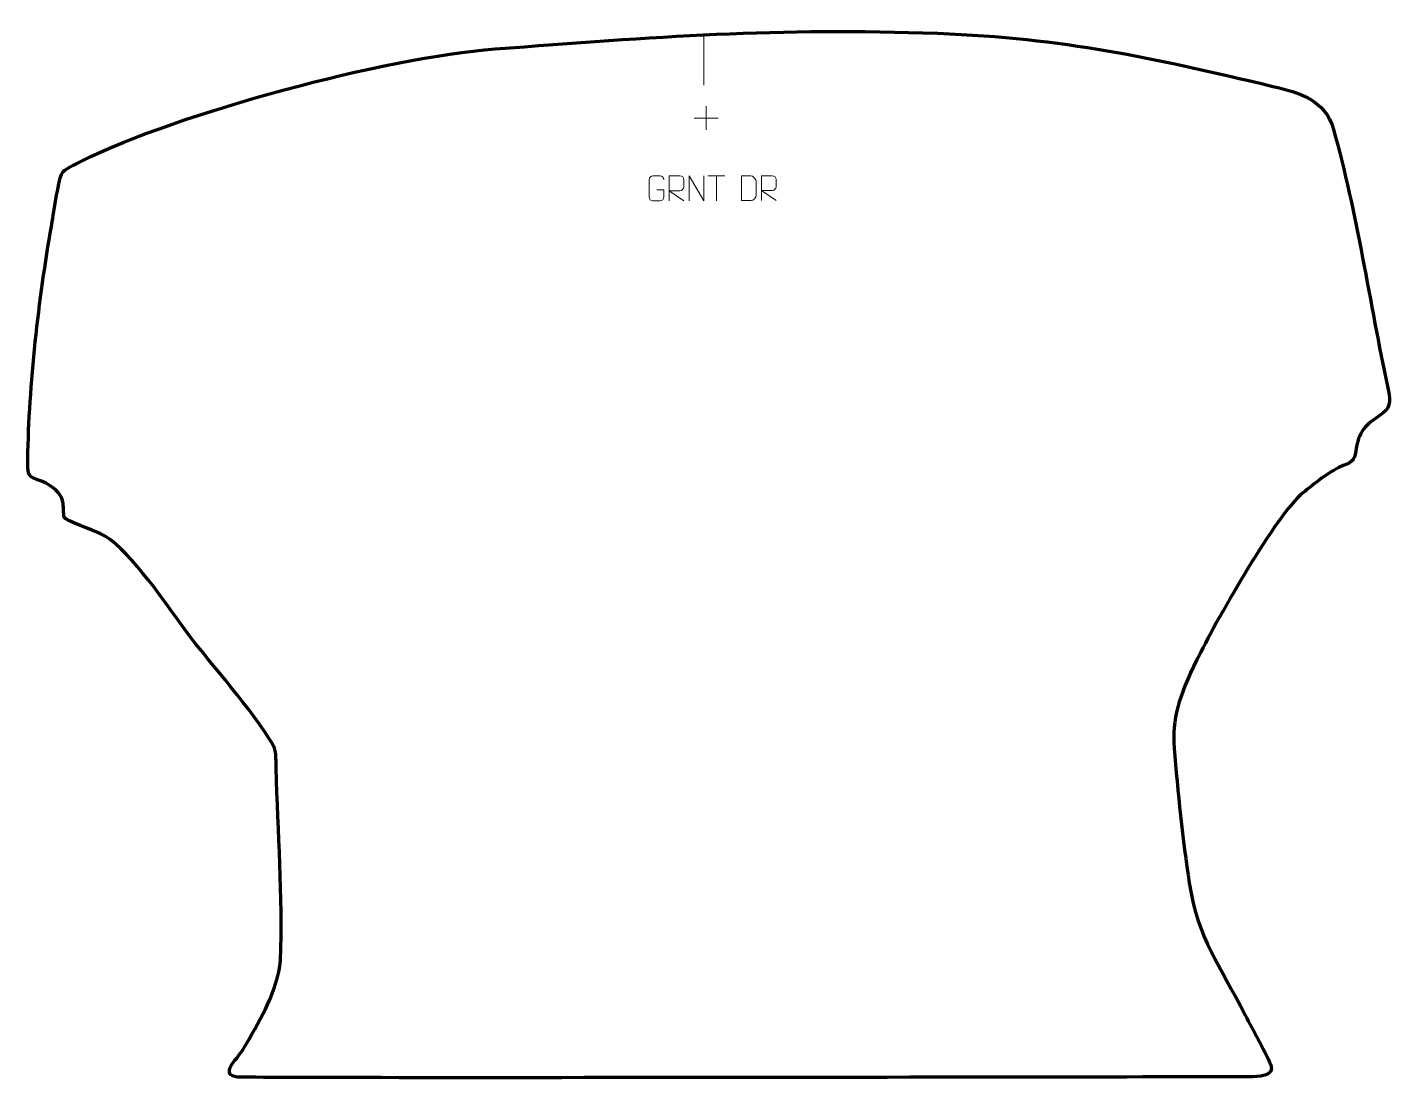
# Model space of a CAD drawing. Header units: millimetres. Extents: x 1039 to 2407, y -120 to 935.
import ezdxf

# ---------------------------------------------------------------- set-up
doc = ezdxf.new("R2010")
doc.units = ezdxf.units.MM
doc.header["$MEASUREMENT"] = 0
doc.layers.add('layer 2', color=7, linetype='Continuous')

msp = doc.modelspace()

# ---------------------------------------------------------------- linework, layer by layer
at = {"layer": 'layer 2', "color": 242, "lineweight": 158}
msp.add_open_spline([(2265.2189, -117.6137), (2272.3604, -117.6008), (2290.3974, -117.6281), (2285.9234, -105.7474), (2285.9234, -105.7474), (2283.3056, -98.7958), (2276.7521, -86.9924), (2273.1446, -80.1181), (2273.1446, -80.1181), (2268.8765, -71.9853), (2264.4412, -63.902), (2260.2289, -55.7515), (2260.2289, -55.7515), (2234.6998, -4.9228), (2213.4381, 18.8538), (2204.2165, 76.9037), (2204.2165, 76.9037), (2197.6381, 119.4498), (2192.584, 168.9579), (2189.0389, 212.014), (2189.0389, 212.014), (2186.6916, 240.5236), (2193.6473, 263.5841), (2211.8782, 300.6345), (2211.8782, 300.6345), (2230.1384, 337.7447), (2286.0336, 437.1207), (2315.6488, 465.8492), (2315.6488, 465.8492), (2326.6277, 474.559), (2341.7217, 487.5269), (2354.1778, 493.2098), (2354.1778, 493.2098), (2367.3536, 499.2211), (2369.2888, 497.7525), (2371.5977, 512.2509), (2371.5977, 512.2509), (2374.872, 532.81), (2383.4029, 537.0142), (2398.7159, 548.0209), (2398.7159, 548.0209), (2407.1726, 554.1935), (2405.0764, 564.0181), (2403.1428, 573.2192), (2403.1428, 573.2192), (2385.3108, 658.0733), (2372.1875, 749.2325), (2348.7551, 832.3145), (2348.7551, 832.3145), (2340.3831, 861.9984), (2314.8392, 869.0437), (2287.98, 875.4751), (2287.98, 875.4751), (2165.2059, 904.7379), (2080.028, 923.6382), (1952.0598, 928.6537), (1952.0598, 928.6537), (1793.5104, 934.695), (1667.0394, 925.2088), (1508.5612, 912.9424), (1508.5612, 912.9424), (1397.9449, 904.3804), (1193.0414, 849.7242), (1093.6639, 800.4115), (1093.6639, 800.4115), (1087.3694, 797.2191), (1076.7535, 793.3149), (1073.6667, 787.0142), (1073.6667, 787.0142), (1070.6628, 780.8827), (1065.264, 744.4818), (1063.6207, 735.0603), (1063.6207, 735.0603), (1051.0613, 663.3269), (1041.0374, 575.4672), (1039.9743, 502.2046), (1039.9743, 502.2046), (1039.8328, 492.4509), (1039.433, 486.3698), (1044.0715, 483.5344), (1044.0715, 483.5344), (1048.414, 480.88), (1054.5103, 480.0596), (1060.5281, 476.2123), (1060.5281, 476.2123), (1067.749, 471.5959), (1074.4148, 466.0343), (1075.3662, 457.0677), (1075.3662, 457.0677), (1075.8896, 452.1351), (1075.3869, 448.5156), (1076.5261, 443.4341), (1076.5261, 443.4341), (1077.9215, 439.8699), (1105.4026, 430.1709), (1112.936, 426.9304), (1112.936, 426.9304), (1137.0276, 416.5669), (1175.6417, 360.8626), (1191.8823, 338.1976), (1191.8823, 338.1976), (1220.2049, 299.0227), (1256.533, 261.151), (1282.0067, 221.2641), (1282.0067, 221.2641), (1285.8511, 215.2446), (1287.2309, 212.915), (1287.9723, 209.0894), (1287.9723, 209.0894), (1288.7643, 205.0027), (1288.7874, 199.3918), (1288.9779, 191.7071), (1288.9779, 191.7071), (1290.5834, 126.9694), (1295.6621, 64.4513), (1293.3631, -0.8297), (1293.3631, -0.8297), (1290.0756, -31.9255), (1274.0453, -58.3338), (1258.8411, -84.9122), (1258.8411, -84.9122), (1254.7673, -92.0337), (1252.7408, -94.8075), (1247.5308, -101.0426), (1247.5308, -101.0426), (1242.9257, -106.5536), (1237.1734, -116.0284), (1248.4679, -117.7921), (1248.4679, -117.7921), (1259.7624, -119.5558), (2265.2189, -117.6137), (2265.2189, -117.6137)], degree=3, knots=[0, 0, 0, 0, 0.029411765, 0.029411765, 0.029411765, 0.029411765, 0.058823529, 0.058823529, 0.058823529, 0.058823529, 0.088235294, 0.088235294, 0.088235294, 0.088235294, 0.117647059, 0.117647059, 0.117647059, 0.117647059, 0.147058824, 0.147058824, 0.147058824, 0.147058824, 0.176470588, 0.176470588, 0.176470588, 0.176470588, 0.205882353, 0.205882353, 0.205882353, 0.205882353, 0.235294118, 0.235294118, 0.235294118, 0.235294118, 0.264705882, 0.264705882, 0.264705882, 0.264705882, 0.294117647, 0.294117647, 0.294117647, 0.294117647, 0.323529412, 0.323529412, 0.323529412, 0.323529412, 0.352941176, 0.352941176, 0.352941176, 0.352941176, 0.382352941, 0.382352941, 0.382352941, 0.382352941, 0.411764706, 0.411764706, 0.411764706, 0.411764706, 0.441176471, 0.441176471, 0.441176471, 0.441176471, 0.470588235, 0.470588235, 0.470588235, 0.470588235, 0.5, 0.5, 0.5, 0.5, 0.529411765, 0.529411765, 0.529411765, 0.529411765, 0.558823529, 0.558823529, 0.558823529, 0.558823529, 0.588235294, 0.588235294, 0.588235294, 0.588235294, 0.617647059, 0.617647059, 0.617647059, 0.617647059, 0.647058824, 0.647058824, 0.647058824, 0.647058824, 0.676470588, 0.676470588, 0.676470588, 0.676470588, 0.705882353, 0.705882353, 0.705882353, 0.705882353, 0.735294118, 0.735294118, 0.735294118, 0.735294118, 0.764705882, 0.764705882, 0.764705882, 0.764705882, 0.794117647, 0.794117647, 0.794117647, 0.794117647, 0.823529412, 0.823529412, 0.823529412, 0.823529412, 0.852941176, 0.852941176, 0.852941176, 0.852941176, 0.882352941, 0.882352941, 0.882352941, 0.882352941, 0.911764706, 0.911764706, 0.911764706, 0.911764706, 0.941176471, 0.941176471, 0.941176471, 0.941176471, 1, 1, 1, 1], dxfattribs=at)
at = {"layer": 'layer 2', "color": 250, "lineweight": 9}
for points in [[(1717.7666, 926.8015), (1717.7666, 926.8015), (1717.7666, 876.5078), (1717.7666, 876.5078)], [(1719.9286, 855.712), (1719.9286, 855.712), (1719.9286, 831.7341), (1719.9286, 831.7341)], [(1707.9397, 843.723), (1707.9397, 843.723), (1731.9176, 843.723), (1731.9176, 843.723)], [(1721.6982, 785.6645), (1721.6982, 785.6645), (1738.6854, 785.6645), (1738.6854, 785.6645)], [(1730.192, 760.7345), (1730.192, 760.7345), (1730.192, 785.688), (1730.192, 785.688)]]:
    msp.add_open_spline(points, degree=3, dxfattribs=at)
for points, knots in [([(1670.4466, 771.7202), (1670.4466, 771.7202), (1677.6147, 771.7202), (1677.6147, 771.7202), (1677.6147, 771.7202), (1677.6147, 771.7202), (1677.6147, 764.5521), (1677.6147, 764.5521), (1677.6147, 764.5521), (1677.475, 762.2287), (1675.7978, 760.7491), (1673.65, 760.7383), (1673.65, 760.7383), (1671.3182, 760.7387), (1668.9862, 760.7387), (1666.6547, 760.7383), (1666.6547, 760.7383), (1664.7298, 760.6329), (1662.7576, 762.5174), (1662.7688, 764.5347), (1662.7688, 764.5347), (1662.7692, 770.3048), (1662.7692, 776.0745), (1662.7688, 781.8438), (1662.7688, 781.8438), (1662.773, 783.9819), (1664.5198, 785.7011), (1666.6721, 785.6877), (1666.6721, 785.6877), (1668.9978, 785.6877), (1671.3239, 785.6877), (1673.65, 785.6877), (1673.65, 785.6877), (1675.5967, 785.7231), (1677.5881, 784.2316), (1677.6147, 781.7939)], [0, 0, 0, 0, 0.1, 0.1, 0.1, 0.1, 0.2, 0.2, 0.2, 0.2, 0.3, 0.3, 0.3, 0.3, 0.4, 0.4, 0.4, 0.4, 0.5, 0.5, 0.5, 0.5, 0.6, 0.6, 0.6, 0.6, 0.7, 0.7, 0.7, 0.7, 0.8, 0.8, 0.8, 0.8, 1, 1, 1, 1]), ([(1682.8597, 760.7345), (1682.8597, 760.7345), (1682.8597, 785.688), (1682.8597, 785.688), (1682.8597, 785.688), (1686.4545, 785.688), (1690.05, 785.688), (1693.6452, 785.688), (1693.6452, 785.688), (1695.9705, 785.6503), (1697.5278, 784.1603), (1697.5237, 781.7939), (1697.5237, 781.7939), (1697.5233, 779.7584), (1697.5233, 776.699), (1697.5237, 774.663), (1697.5237, 774.663), (1697.5172, 772.7875), (1695.7049, 770.8457), (1693.6954, 770.8266), (1693.6954, 770.8266), (1693.6954, 770.8266), (1682.8597, 770.8266), (1682.8597, 770.8266), (1682.8597, 770.8266), (1682.8597, 770.8266), (1697.5144, 760.7345), (1697.5144, 760.7345)], [0, 0, 0, 0, 0.125, 0.125, 0.125, 0.125, 0.25, 0.25, 0.25, 0.25, 0.375, 0.375, 0.375, 0.375, 0.5, 0.5, 0.5, 0.5, 0.625, 0.625, 0.625, 0.625, 0.75, 0.75, 0.75, 0.75, 1, 1, 1, 1]), ([(1702.8644, 760.7345), (1702.8644, 760.7345), (1702.8644, 785.688), (1702.8644, 785.688), (1702.8644, 785.688), (1702.8644, 785.688), (1717.5192, 760.7345), (1717.5192, 760.7345), (1717.5192, 760.7345), (1717.5192, 760.7345), (1717.5192, 785.688), (1717.5192, 785.688)], [0, 0, 0, 0, 0.25, 0.25, 0.25, 0.25, 0.5, 0.5, 0.5, 0.5, 1, 1, 1, 1]), ([(1755.3462, 760.9271), (1757.678, 760.9275), (1762.6282, 760.9035), (1764.9597, 760.9032), (1764.9597, 760.9032), (1766.8847, 760.7978), (1770.2033, 764.3394), (1770.1921, 766.3567), (1770.1921, 766.3567), (1770.1917, 772.1268), (1770.1917, 774.2965), (1770.1921, 780.0658), (1770.1921, 780.0658), (1770.1878, 782.2039), (1766.8133, 785.864), (1764.6609, 785.8505), (1764.6609, 785.8505), (1762.3352, 785.8505), (1757.6109, 785.8505), (1755.2848, 785.8505), (1755.2848, 785.8505), (1755.2852, 780.1036), (1755.3465, 766.6744), (1755.3462, 760.9271)], [0, 0, 0, 0, 0.142857143, 0.142857143, 0.142857143, 0.142857143, 0.285714286, 0.285714286, 0.285714286, 0.285714286, 0.428571429, 0.428571429, 0.428571429, 0.428571429, 0.571428571, 0.571428571, 0.571428571, 0.571428571, 0.714285714, 0.714285714, 0.714285714, 0.714285714, 1, 1, 1, 1]), ([(1775.4065, 760.899), (1775.4065, 760.899), (1775.4065, 785.8525), (1775.4065, 785.8525), (1775.4065, 785.8525), (1779.0013, 785.8525), (1782.5968, 785.8525), (1786.192, 785.8525), (1786.192, 785.8525), (1788.5173, 785.8148), (1790.0746, 784.3248), (1790.0705, 781.9584), (1790.0705, 781.9584), (1790.0701, 779.9229), (1790.0701, 776.8635), (1790.0705, 774.8275), (1790.0705, 774.8275), (1790.064, 772.952), (1788.2517, 771.0102), (1786.2422, 770.9911), (1786.2422, 770.9911), (1786.2422, 770.9911), (1775.4065, 770.9911), (1775.4065, 770.9911), (1775.4065, 770.9911), (1775.4065, 770.9911), (1790.0612, 760.899), (1790.0612, 760.899)], [0, 0, 0, 0, 0.125, 0.125, 0.125, 0.125, 0.25, 0.25, 0.25, 0.25, 0.375, 0.375, 0.375, 0.375, 0.5, 0.5, 0.5, 0.5, 0.625, 0.625, 0.625, 0.625, 0.75, 0.75, 0.75, 0.75, 1, 1, 1, 1])]:
    msp.add_open_spline(points, degree=3, knots=knots, dxfattribs=at)

doc.saveas('drawing.dxf')
